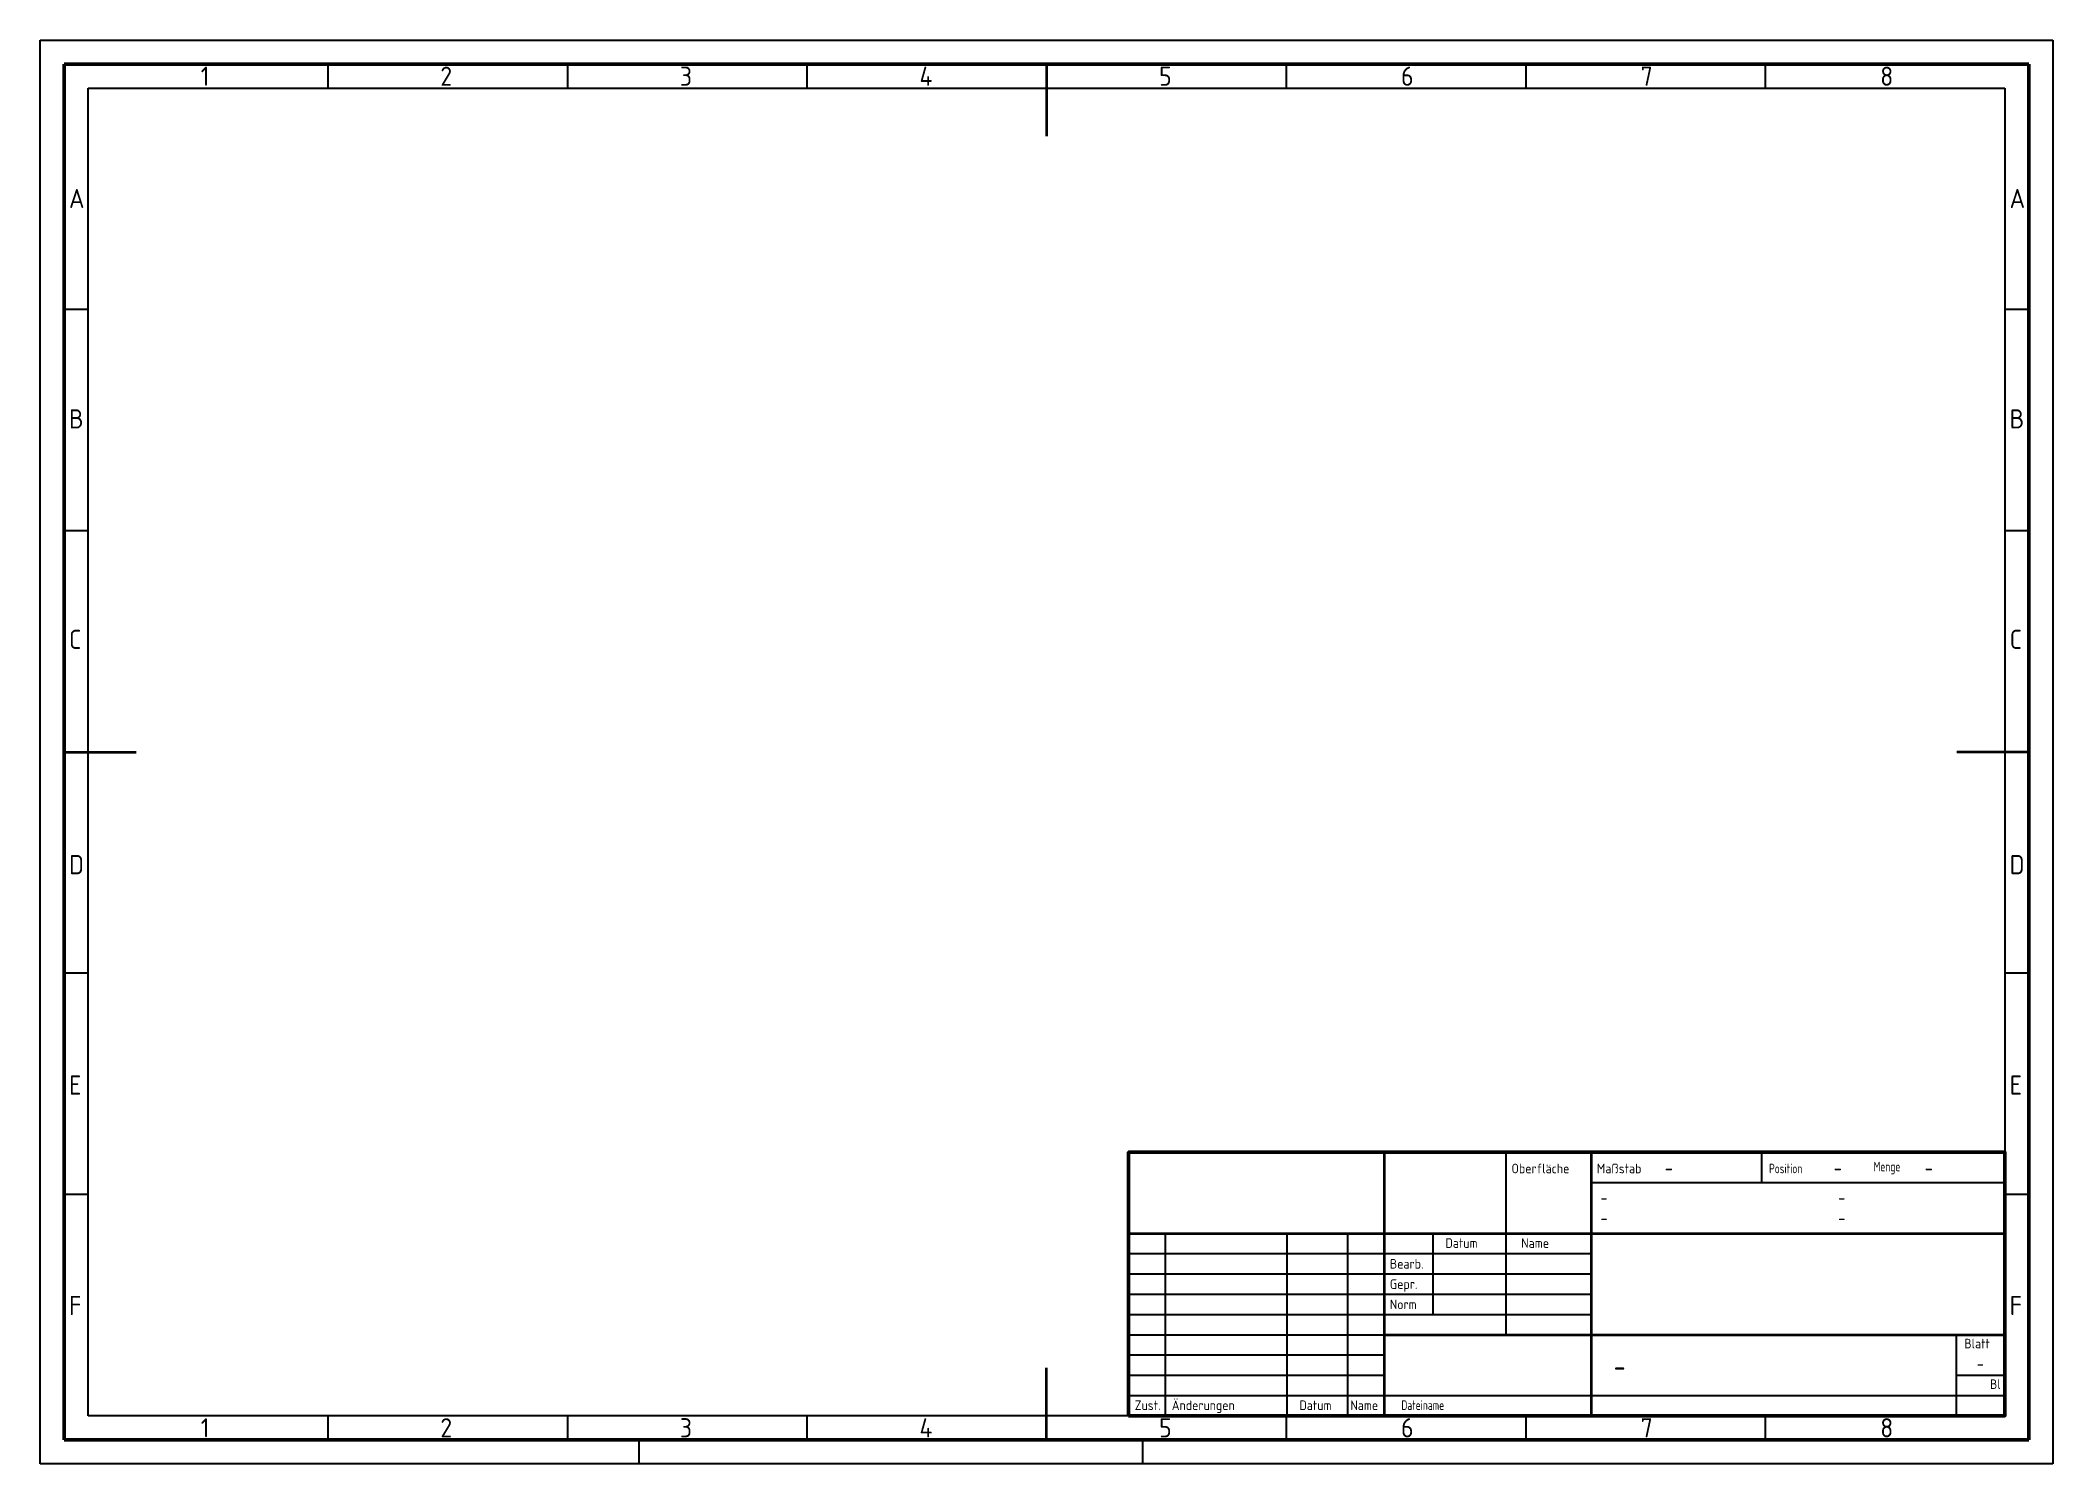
# Paper-space layout 'Layout1' of a CAD drawing. Header units: millimetres. Extents: x 0 to 420, y 0 to 297.
import ezdxf
from ezdxf.enums import TextEntityAlignment as Align

# ---------------------------------------------------------------- set-up
doc = ezdxf.new("R2010")
doc.units = ezdxf.units.MM
doc.linetypes.add('Durchgehend', pattern=[0])
doc.layers.get('0').update_dxf_attribs({"linetype": 'Durchgehend'})
doc.layers.add('AM_0', color=7, linetype='Durchgehend', lineweight=50)
doc.layers.add('AM_BOR', color=7, linetype='Durchgehend', lineweight=50)
doc.styles.add('ACDINTS', font='isocp.shx')

# ---------------------------------------------------------------- blocks, each defined once
blk = doc.blocks.new('DIN_A3')
for p, q in [((5, 292), (415, 292)), ((5, 5), (5, 292)), ((415, 292), (415, 5)), ((415, 5), (5, 5))]:
    blk.add_line(p, q)
at = {"layer": 'AM_BOR', "color": 12, "lineweight": 25}
for p, q in [((0, 297), (420, 297)), ((0, 0), (0, 297)), ((420, 297), (420, 0)), ((60, 292), (60, 287)), ((110, 292), (110, 287)), ((160, 292), (160, 287)), ((260, 292), (260, 287)), ((310, 292), (310, 287)), ((360, 292), (360, 287)), ((10, 287), (410, 287)), ((10, 10), (10, 287)), ((410, 287), (410, 10)), ((10, 240.83), (5, 240.83)), ((415, 240.83), (410, 240.83)), ((10, 194.664), (5, 194.664)), ((415, 194.664), (410, 194.664)), ((10, 102.332), (5, 102.332)), ((415, 102.332), (410, 102.332)), ((10, 56.166), (5, 56.166)), ((415, 56.166), (410, 56.166)), ((410, 10), (10, 10)), ((60, 10), (60, 5)), ((110, 10), (110, 5)), ((160, 10), (160, 5)), ((260, 10), (260, 5)), ((310, 10), (310, 5)), ((360, 10), (360, 5)), ((125, 0), (125, 5)), ((230, 5), (230, 0)), ((420, 0), (0, 0))]:
    blk.add_line(p, q, dxfattribs=at)
at = {"layer": 'AM_BOR', "color": 140, "lineweight": 35}
for p, q in [((210, 292), (210, 277)), ((5, 148.5), (20, 148.5)), ((415, 148.5), (400, 148.5)), ((210, 5), (210, 20))]:
    blk.add_line(p, q, dxfattribs=at)
at = {"layer": 'AM_BOR', "color": 12, "lineweight": 25, "style": 'ACDINTS'}
for s, p in [('1', (33.5, 287.5)), ('2', (83.5, 287.5)), ('3', (133.5, 287.5)), ('4', (183.5, 287.5)), ('5', (233.5, 287.5)), ('6', (284, 287.5)), ('7', (334, 287.5)), ('8', (384, 287.5)), ('A', (6, 262)), ('A', (411, 262)), ('B', (6, 216)), ('B', (411, 216)), ('C', (6, 170)), ('C', (411, 170)), ('D', (6, 123)), ('D', (411, 123)), ('E', (6, 77)), ('E', (411, 77)), ('F', (6, 31)), ('F', (411, 31)), ('1', (33.5, 5.5)), ('2', (83.5, 5.5)), ('3', (133.5, 5.5)), ('4', (183.5, 5.5)), ('5', (233.5, 5.5)), ('6', (284, 5.5)), ('7', (334, 5.5)), ('8', (384, 5.5))]:
    blk.add_text(s, height=4, dxfattribs=at).set_placement(p)
blk = doc.blocks.new('DIN_TITLE')
blk.add_lwpolyline([(-182.88, 0), (0, 0), (0, 54.99), (-182.88, 54.99)], close=True)
at = {"layer": 'AM_BOR', "color": 140, "lineweight": 35}
for p, q in [((-129.54, 54.99), (-129.54, 21.15)), ((-86.36, 54.99), (-86.36, 0)), ((-182.88, 38.07), (0, 38.07)), ((-129.54, 21.15), (-129.54, 0)), ((-129.54, 16.92), (0, 16.92))]:
    blk.add_line(p, q, dxfattribs=at)
at = {"layer": 'AM_BOR', "color": 12, "lineweight": 25}
for p, q in [((-104.14, 54.99), (-104.14, 16.92)), ((-50.8, 54.99), (-50.8, 48.66)), ((-86.36, 48.66), (0, 48.66)), ((-175.26, 38.07), (-175.26, 0)), ((-149.86, 38.07), (-149.86, 0)), ((-137.16, 38.07), (-137.16, 0)), ((-119.38, 38.07), (-119.38, 21.15)), ((-182.88, 33.84), (-86.36, 33.84)), ((-182.88, 29.61), (-86.36, 29.61)), ((-182.88, 25.38), (-86.36, 25.38)), ((-182.88, 21.15), (-129.54, 21.15)), ((-129.54, 21.15), (-86.36, 21.15)), ((-182.88, 16.92), (-129.54, 16.92)), ((-10.16, 16.92), (-10.16, 0)), ((-182.88, 12.69), (-129.54, 12.69)), ((-182.88, 8.46), (-129.54, 8.46)), ((-10.16, 8.46), (0, 8.46)), ((-182.88, 4.23), (0, 4.23))]:
    blk.add_line(p, q, dxfattribs=at)
at = {"layer": 'AM_BOR', "color": 12, "lineweight": 25, "style": 'ACDINTS'}
for s, p in [('Oberfläche', (-102.95, 50.6)), ('Maßstab', (-85.14, 50.6)), ('Bearb.', (-128.34, 30.71)), ('Gepr.', (-128.34, 26.48)), ('Norm', (-128.34, 22.25)), ('Name', (-136.58, 1.2))]:
    blk.add_text(s, height=2, dxfattribs=at).set_placement(p)
at = {"layer": 'AM_BOR', "color": 12, "lineweight": 25, "style": 'ACDINTS', "width": 0.8}
for s, p in [('Position', (-49.2, 50.6)), ('Menge', (-27.39, 51)), ('Dateiname', (-125.94, 1.22))]:
    blk.add_text(s, height=2, dxfattribs=at).set_placement(p)
at = {"layer": 'AM_BOR', "color": 12, "lineweight": 25, "style": 'ACDINTS'}
for s, p in [('Datum', (-113.39, 35.04)), ('Blatt', (-5.79, 14.07)), ('Bl', (-1.98, 5.61)), ('Zust.', (-178.89, 1.2)), ('Änderungen', (-167.28, 1.2)), ('Datum', (-143.87, 1.2))]:
    blk.add_text(s, height=2, dxfattribs=at).set_placement(p, align=Align.CENTER)
blk.add_text('Name', height=2, dxfattribs=at).set_placement((-95.12, 35.04), align=Align.RIGHT)
at = {"layer": 'AM_BOR', "color": 140, "lineweight": 35, "style": 'ACDINTS', "width": 0.8}
for tag, p, height in [('GEN-TITLE-SCA{5.42}', (-70.96, 50.01), 3.5), ('GEN-TITLE-POSI{2.20}', (-35.71, 50.01), 3.5), ('GEN-TITLE-QTY{4.38}', (-16.73, 50.01), 3.5), ('GEN-TITLE-NORM1{14.84}', (-84.37, 44.07), 3), ('GEN-TITLE-MAT1{11.15}', (-34.76, 44.07), 3), ('GEN-TITLE-NORM2{14.89}', (-84.37, 39.79), 3), ('GEN-TITLE-MAT2{11.09}', (-34.76, 39.79), 3), ('GEN-TITLE-DES2{21.21}', (-80.71, 21.17), 3.5)]:
    blk.add_attdef(tag, p, '', height=height, dxfattribs=at)
at = {"layer": 'AM_BOR', "style": 'ACDINTS', "width": 0.8}
for tag, p in [('GEN-TITLE-DES1{15.54}', (-81.21, 29.17)), ('GEN-TITLE-NR{13.37}', (-81.61, 7.87))]:
    blk.add_attdef(tag, p, '', height=5, dxfattribs=at)
at = {"layer": 'AM_BOR', "color": 12, "lineweight": 25, "style": 'ACDINTS'}
for tag, p in [('GEN-TITLE-DAT{5.44}', (-118.7, 30.41)), ('GEN-TITLE-NAME{5}', (-102.53, 30.41)), ('GEN-TITLE-CHKD{5.41}', (-118.55, 26.18)), ('GEN-TITLE-CHKM{5}', (-102.06, 26.49))]:
    blk.add_attdef(tag, p, '', height=2.5, dxfattribs=at)
at = {"layer": 'AM_BOR', "color": 140, "lineweight": 35, "style": 'ACDINTS', "width": 0.8}
blk.add_attdef('GEN-TITLE-SHEET{2.62}', text='', height=3, dxfattribs=at).set_placement((-5.1, 9.42), align=Align.CENTER)
at = {"layer": 'AM_BOR', "color": 12, "lineweight": 25, "style": 'ACDINTS', "width": 0.8}
blk.add_attdef('GEN-TITLE-DWG{10.8}', (-114.37, 0.95), '', height=2.5, dxfattribs=at)
at = {"layer": 'AM_BOR', "color": 12, "lineweight": 25, "style": 'ACDINTS'}
blk.add_attdef('GEN-TITLE-PLOT{2.94}', text='', height=3, dxfattribs=at).set_placement((-5.37, 0.42), align=Align.CENTER)

psp = doc.layouts.get("Layout1")

# ---------------------------------------------------------------- block references
at = {"layer": 'AM_0', "lineweight": 0}
psp.add_blockref('DIN_A3', (0, 0), dxfattribs=at)
at = {"layer": 'AM_0'}
psp.add_blockref('DIN_TITLE', (410, 10), dxfattribs=at).add_auto_attribs({'GEN-TITLE-SCA{5.42}': '-', 'GEN-TITLE-POSI{2.20}': '-', 'GEN-TITLE-QTY{4.38}': '-', 'GEN-TITLE-NR{13.37}': '-', 'GEN-TITLE-NORM1{14.84}': '-', 'GEN-TITLE-NORM2{14.89}': '-', 'GEN-TITLE-MAT1{11.15}': '-', 'GEN-TITLE-MAT2{11.09}': '-', 'GEN-TITLE-SHEET{2.62}': '-'})

doc.saveas('drawing.dxf')
